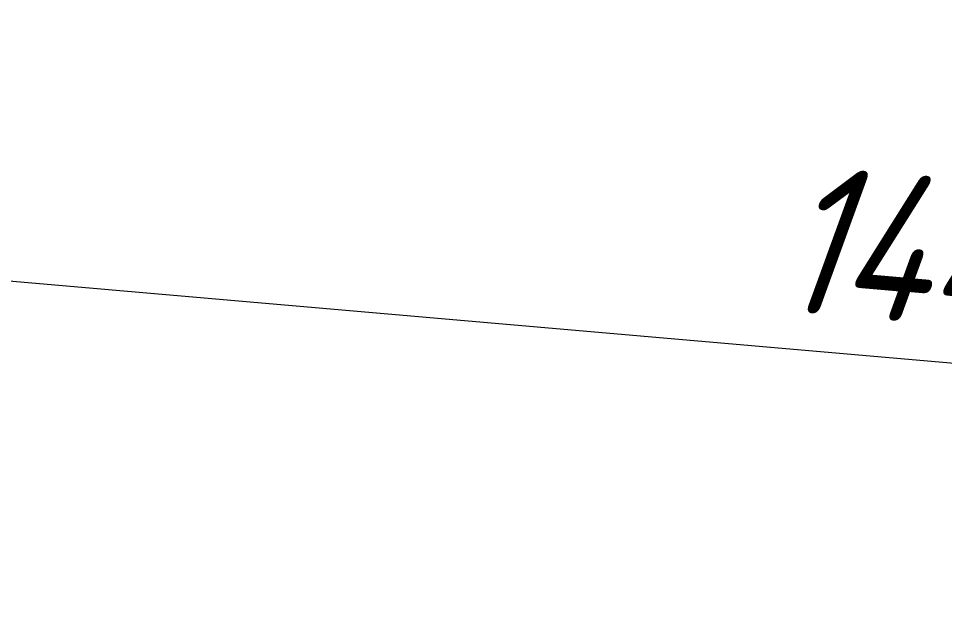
# Model space of a CAD drawing. Header units: millimetres. Extents: x 263685 to 14136308, y -2404013 to 2433772.
# Drawn here: x 8013404 to 8016554, y -586638 to -584604 of the extents above; entities that cross this region are included whole.
import ezdxf
from ezdxf import colors
from ezdxf.entities.mleader import LeaderData, LeaderLine
from ezdxf.math import Vec2, Vec3

# ---------------------------------------------------------------- set-up
doc = ezdxf.new("R2010")
doc.units = ezdxf.units.MM
doc.linetypes.add('осевая', pattern=[2, 1.25, -0.25, 0.25, -0.25])
doc.linetypes.add('осеваяX2', pattern=[4, 2.5, -0.5, 0.5, -0.5])
for name, color, linetype, lineweight in [('Выноски', 3, 'Continuous', 15), ('ИС_Мвн', 3, 'Continuous', 18), ('ИС_Ось', 3, 'осевая', 18), ('ИС_РЗМ', 3, 'Continuous', 18), ('МДП_Ось', 1, 'осеваяX2', 30)]:
    doc.layers.add(name, color=color, linetype=linetype, lineweight=lineweight)
doc.styles.add('0', font='isocpeur.ttf', dxfattribs={"width": 0.8, "oblique": 15})
doc.styles.add('ISOCPEUR', font='isocpeur.ttf', dxfattribs={"width": 0.8, "oblique": 15, "height": 2.5})
doc.dimstyles.new('М200', dxfattribs={"dimscale": 200, "dimtxt": 2.5, "dimasz": 2, "dimexe": 1, "dimexo": 1, "dimgap": 0.8, "dimtad": 1, "dimdec": 0, "dimzin": 0, "dimdsep": 46, "dimtxsty": '0', "dimblk": 'OBLIQUE', "dimcen": 0.09, "dimdle": 1, "dimclrd": 256, "dimclre": 256, "dimclrt": 256, "dimadec": 4, "dimazin": 0, "dimtfac": 1, "dimtdec": 0, "dimtmove": 1, "dimatfit": 2, "dimfxl": 1, "dimtolj": 1, "dimtzin": 0, "dimlwd": -1, "dimarcsym": 0})

# ---------------------------------------------------------------- blocks, each defined once
blk = doc.blocks.new('_None')
blk = doc.blocks.new('_OBLIQUE')
at = {"color": 0, "linetype": 'ByBlock', "lineweight": -2}
blk.add_line((0.5000000000000001, 0.4999999999999999), (-0.5000000000000001, -0.4999999999999999), dxfattribs=at)
blk = doc.blocks.new('*D1676')
at = {"layer": 'Defpoints', "color": 0, "transparency": 16777216}
for p in [(134661.5236054165, -1381.44420373498), (149007.3761599932, -2629.047699311966), (148846.3831463249, -4480.262483969462)]:
    blk.add_point(p, dxfattribs=at)
at = {"layer": 'ИС_РЗМ', "transparency": 16777216}
for p, q in [((134644.1957790891, -1580.692155881963), (134483.2027654207, -3431.906940539448)), ((148990.0483336658, -2828.295651458962), (148829.0553199975, -4679.510436116447)), ((134301.2826396012, -3215.331162065002), (149045.6310984719, -4497.590310296933))]:
    blk.add_line(p, q, dxfattribs=at)
at = {"layer": 'ИС_РЗМ', "transparency": 16777216, "xscale": 400, "yscale": 400, "zscale": 400}
for p, rotation in [((134500.5305917482, -3232.658988392468), 175.0297120293991), ((148846.3831463249, -4480.262483969467), 355.0297120293991)]:
    blk.add_blockref('_OBLIQUE', p, dxfattribs=dict(at, rotation=rotation))
at = {"layer": 'ИС_РЗМ', "transparency": 16777216, "insert": (141705.9465434006, -3482.870825905382), "char_height": 500, "attachment_point": 5, "rotation": 355.0297120293991, "style": '0'}
blk.add_mtext('\\A1;14400', dxfattribs=at)
blk = doc.blocks.new('План Узловая')
at = {"layer": 'Выноски'}
ml = blk.add_multileader_mtext('Standard', dxfattribs=at)
ml.set_content('Габарит приближения ОАО "РЖД"', color=256, style='ISOCPEUR')
ml.set_leader_properties(color=256)
ml.set_arrow_properties(name='NONE')
ml.build(insert=Vec2(0, 0))
ml.multileader.update_dxf_attribs({"text_left_attachment_type": 6, "text_right_attachment_type": 6, "dogleg_length": 2, "arrow_head_size": 300, "scale": 200})
ctx = ml.context
ctx.base_point, ctx.scale, ctx.char_height, ctx.arrow_head_size, ctx.landing_gap_size, ctx.plane_origin, ctx.plane_x_axis, ctx.plane_y_axis = Vec3(101662.7441057431, -4562.479831993582), 200, 500, 300, 125, Vec3(97940.96292948723, -283.7268282175064), Vec3(1, 2.842170943040402e-15), Vec3(-2.842170943040402e-15, 1)
ctx.left_attachment, ctx.right_attachment = 6, 6
notes = []
notes.append((ctx, [(1, (1, 1, 0), (107586.7187019587, -4562.47983199358), (-1, -2.842170943040401e-16), 100, [(0, [(108264.5783550739, -4193.935423493385)], 0, [])])]))
ctx.mtext.insert, ctx.mtext.text_direction, ctx.mtext.rotation, ctx.mtext.width, ctx.mtext.flow_direction = Vec3(101787.7441056967, -3962.479832291603), Vec3(1, 2.842170943040402e-15), 2.842170943040402e-15, 5939.542017434016, 5
ctx.mtext.has_bg_fill, ctx.mtext.bg_color, ctx.mtext.bg_scale_factor, ctx.mtext.bg_transparency, ctx.mtext.use_window_bg_color = 1, -1023410167, 1.5, 0, 1
for ctx, leaders in notes:
    for number, flags, end, landing, length, lines in leaders:
        leader = LeaderData()
        leader.index, (leader.has_last_leader_line, leader.has_dogleg_vector, leader.attachment_direction) = number, flags
        leader.last_leader_point, leader.dogleg_vector, leader.dogleg_length = Vec3(end), Vec3(landing), length
        for number, points, colour, breaks in lines:
            line = LeaderLine()
            line.index, line.vertices, line.color, line.breaks = number, Vec3.list(points), colors.encode_raw_color(colour), breaks
            leader.lines.append(line)
        ctx.leaders.append(leader)
ml = blk.add_multileader_mtext('Standard', dxfattribs=at)
ml.set_content('Габарит приближения ОАО "РЖД"', color=256, style='ISOCPEUR')
ml.set_leader_properties(color=256)
ml.set_arrow_properties(name='NONE')
ml.build(insert=Vec2(0, 0))
ml.multileader.update_dxf_attribs({"text_left_attachment_type": 6, "text_right_attachment_type": 6, "dogleg_length": 2, "arrow_head_size": 300, "scale": 200})
ctx = ml.context
ctx.base_point, ctx.scale, ctx.char_height, ctx.arrow_head_size, ctx.landing_gap_size, ctx.plane_origin, ctx.plane_x_axis, ctx.plane_y_axis = Vec3(116274.3043072224, -4196.51312571764), 200, 500, 300, 125, Vec3(112552.5231311321, 82.23987817764282), Vec3(1, 2.842170943040402e-15), Vec3(-2.842170943040402e-15, 1)
ctx.left_attachment, ctx.right_attachment = 6, 6
notes = []
notes.append((ctx, [(0, (1, 1, 0), (116174.3043072224, -4196.51312571764), (1, 1.98951966012828e-15), 100.0000000000001, [(0, [(115155.0561289787, -4578.787423610687)], 0, [])])]))
ctx.mtext.insert, ctx.mtext.text_direction, ctx.mtext.rotation, ctx.mtext.width, ctx.mtext.flow_direction = Vec3(116399.3043072224, -3596.513125538826), Vec3(1, 2.842170943040402e-15), 2.842170943040402e-15, 5939.542017434016, 5
ctx.mtext.has_bg_fill, ctx.mtext.bg_color, ctx.mtext.bg_scale_factor, ctx.mtext.bg_transparency, ctx.mtext.use_window_bg_color = 1, -1023410167, 1.5, 0, 1
for ctx, leaders in notes:
    for number, flags, end, landing, length, lines in leaders:
        leader = LeaderData()
        leader.index, (leader.has_last_leader_line, leader.has_dogleg_vector, leader.attachment_direction) = number, flags
        leader.last_leader_point, leader.dogleg_vector, leader.dogleg_length = Vec3(end), Vec3(landing), length
        for number, points, colour, breaks in lines:
            line = LeaderLine()
            line.index, line.vertices, line.color, line.breaks = number, Vec3.list(points), colors.encode_raw_color(colour), breaks
            leader.lines.append(line)
        ctx.leaders.append(leader)
ml = blk.add_multileader_mtext('Standard', dxfattribs=at)
ml.set_content('Ось опоры №3\\PПК 1+97,65', color=256, style='ISOCPEUR')
ml.set_leader_properties(color=256)
ml.set_arrow_properties(name='NONE')
ml.build(insert=Vec2(0, 0))
ml.multileader.update_dxf_attribs({"text_left_attachment_type": 6, "text_right_attachment_type": 6, "dogleg_length": 2, "arrow_head_size": 300, "scale": 200})
ctx = ml.context
ctx.base_point, ctx.scale, ctx.char_height, ctx.arrow_head_size, ctx.landing_gap_size, ctx.plane_origin, ctx.plane_x_axis, ctx.plane_y_axis = Vec3(63331.346092913, -4633.585984528066), 200, 500, 300, 125, Vec3(58718.4761068821, 1285.659215271473), Vec3(1, 2.842170943040402e-15), Vec3(-2.842170943040402e-15, 1)
ctx.left_attachment, ctx.right_attachment = 6, 6
notes = []
notes.append((ctx, [(1, (1, 1, 0), (67389.29528534412, -4633.585984528065), (-1, -2.842170943040401e-16), 100, [(0, [(68497.43448901176, -3749.276166558266)], 0, [])])]))
ctx.mtext.insert, ctx.mtext.text_direction, ctx.mtext.rotation, ctx.mtext.width, ctx.mtext.flow_direction = Vec3(63590.32068872452, -4033.585984230042), Vec3(1, 2.842170943040402e-15), 2.842170943040402e-15, 4212.965269783731, 5
ctx.mtext.has_bg_fill, ctx.mtext.bg_color, ctx.mtext.bg_scale_factor, ctx.mtext.bg_transparency, ctx.mtext.use_window_bg_color = 1, -1023410167, 1.5, 0, 1
for ctx, leaders in notes:
    for number, flags, end, landing, length, lines in leaders:
        leader = LeaderData()
        leader.index, (leader.has_last_leader_line, leader.has_dogleg_vector, leader.attachment_direction) = number, flags
        leader.last_leader_point, leader.dogleg_vector, leader.dogleg_length = Vec3(end), Vec3(landing), length
        for number, points, colour, breaks in lines:
            line = LeaderLine()
            line.index, line.vertices, line.color, line.breaks = number, Vec3.list(points), colors.encode_raw_color(colour), breaks
            leader.lines.append(line)
        ctx.leaders.append(leader)
ml = blk.add_multileader_mtext('Standard', dxfattribs=at)
ml.set_content('Ось опоры №4\\PПК 2+30,72', color=256, style='ISOCPEUR')
ml.set_leader_properties(color=256)
ml.set_arrow_properties(name='NONE')
ml.build(insert=Vec2(0, 0))
ml.multileader.update_dxf_attribs({"text_left_attachment_type": 6, "text_right_attachment_type": 6, "dogleg_length": 2, "arrow_head_size": 300, "scale": 200})
ctx = ml.context
ctx.base_point, ctx.scale, ctx.char_height, ctx.arrow_head_size, ctx.landing_gap_size, ctx.plane_origin, ctx.plane_x_axis, ctx.plane_y_axis = Vec3(96372.75863680587, -3917.326990127564), 200, 500, 300, 125, Vec3(91542.78431558609, 2012.630561709404), Vec3(1, 2.842170943040402e-15), Vec3(-2.842170943040402e-15, 1)
ctx.left_attachment, ctx.right_attachment = 6, 6
notes = []
notes.append((ctx, [(1, (1, 1, 0), (100470.707829237, -3917.326990127563), (-1, -2.842170943040401e-16), 100, [(0, [(101420.9420717955, -2988.186381816864)], 0, [])])]))
ctx.mtext.insert, ctx.mtext.text_direction, ctx.mtext.rotation, ctx.mtext.width, ctx.mtext.flow_direction = Vec3(96631.73323309422, -3317.326990067959), Vec3(1, 2.842170943040402e-15), 2.842170943040402e-15, 4212.965269783731, 5
ctx.mtext.has_bg_fill, ctx.mtext.bg_color, ctx.mtext.bg_scale_factor, ctx.mtext.bg_transparency, ctx.mtext.use_window_bg_color = 1, -1023410167, 1.5, 0, 1
for ctx, leaders in notes:
    for number, flags, end, landing, length, lines in leaders:
        leader = LeaderData()
        leader.index, (leader.has_last_leader_line, leader.has_dogleg_vector, leader.attachment_direction) = number, flags
        leader.last_leader_point, leader.dogleg_vector, leader.dogleg_length = Vec3(end), Vec3(landing), length
        for number, points, colour, breaks in lines:
            line = LeaderLine()
            line.index, line.vertices, line.color, line.breaks = number, Vec3.list(points), colors.encode_raw_color(colour), breaks
            leader.lines.append(line)
        ctx.leaders.append(leader)
ml = blk.add_multileader_mtext('Standard', dxfattribs=at)
ml.set_content('Ось опоры №5\\PПК 2+63,80', color=256, style='ISOCPEUR')
ml.set_leader_properties(color=256)
ml.set_arrow_properties(name='NONE')
ml.build(insert=Vec2(0, 0))
ml.multileader.update_dxf_attribs({"text_left_attachment_type": 6, "text_right_attachment_type": 6, "dogleg_length": 2, "arrow_head_size": 300, "scale": 200})
ctx = ml.context
ctx.base_point, ctx.scale, ctx.char_height, ctx.arrow_head_size, ctx.landing_gap_size, ctx.plane_origin, ctx.plane_x_axis, ctx.plane_y_axis = Vec3(129414.941320989, -5313.053450286389), 200, 500, 300, 125, Vec3(124802.0713353157, 606.1917487382889), Vec3(1, 2.842170943040402e-15), Vec3(-2.842170943040402e-15, 1)
ctx.left_attachment, ctx.right_attachment = 6, 6
notes = []
notes.append((ctx, [(1, (1, 1, 0), (133472.8905134201, -5313.053450286388), (-1, -2.842170943040401e-16), 100, [(0, [(134480.8796290159, -4508.664734661579)], 0, [])])]))
ctx.mtext.insert, ctx.mtext.text_direction, ctx.mtext.rotation, ctx.mtext.width, ctx.mtext.flow_direction = Vec3(129673.9159172773, -4713.053450584412), Vec3(1, 2.842170943040402e-15), 2.842170943040402e-15, 4212.965269783731, 5
ctx.mtext.has_bg_fill, ctx.mtext.bg_color, ctx.mtext.bg_scale_factor, ctx.mtext.bg_transparency, ctx.mtext.use_window_bg_color = 1, -1023410167, 1.5, 0, 1
for ctx, leaders in notes:
    for number, flags, end, landing, length, lines in leaders:
        leader = LeaderData()
        leader.index, (leader.has_last_leader_line, leader.has_dogleg_vector, leader.attachment_direction) = number, flags
        leader.last_leader_point, leader.dogleg_vector, leader.dogleg_length = Vec3(end), Vec3(landing), length
        for number, points, colour, breaks in lines:
            line = LeaderLine()
            line.index, line.vertices, line.color, line.breaks = number, Vec3.list(points), colors.encode_raw_color(colour), breaks
            leader.lines.append(line)
        ctx.leaders.append(leader)
at = {"layer": 'ИС_РЗМ'}
dim = blk.add_aligned_dim(p1=(134661.5236054165, -1381.44420373498), p2=(149007.3761599932, -2629.047699311981), distance=-1858.2020690399759, dimstyle='М200', dxfattribs=at)
dim.commit()
dim.dimension.update_dxf_attribs({"geometry": '*D1676', "text_midpoint": (141705.9465434006, -3482.870825905367)})
at = {"layer": 'ИС_Мвн'}
ml = blk.add_multileader_mtext('Standard', dxfattribs=at)
ml.set_content('\\pxsm0.8;Ось опоры №5', color=256, style='0')
ml.set_leader_properties(color=256)
ml.build(insert=Vec2(0, 0))
ml.multileader.update_dxf_attribs({"text_left_attachment_type": 6, "text_right_attachment_type": 6, "dogleg_length": 0.5, "arrow_head_size": 0, "scale": 200})
ctx = ml.context
ctx.base_point, ctx.scale, ctx.char_height, ctx.arrow_head_size, ctx.landing_gap_size, ctx.plane_origin, ctx.plane_x_axis, ctx.plane_y_axis = Vec3(136668.5916286089, -5459.910937154355), 200, 500, 0, 200, Vec3(134819.6256202537, -4274.636102960212), Vec3(0.9999397246927637, 0.01097938893382083), Vec3(-0.01097938893382083, 0.9999397246927637)
ctx.left_attachment, ctx.right_attachment = 6, 6
notes = []
notes.append((ctx, [(0, (1, 1, 0), (136568.5976561396, -5461.008876047737), (0.9999397246927636, 0.01097938893382071), 100.0000000000001, [(0, [(134470.8262225034, -4326.344499750296)], 0, [])])]))
ctx.mtext.insert, ctx.mtext.text_direction, ctx.mtext.rotation, ctx.mtext.flow_direction = Vec3(136861.4429707405, -4807.754238317255), Vec3(0.9999397246927637, 0.01097938893382083), 0.01097960953448664, 5
ctx.mtext.has_bg_fill, ctx.mtext.bg_color, ctx.mtext.bg_scale_factor, ctx.mtext.bg_transparency, ctx.mtext.use_window_bg_color = 1, -1027028792, 1.5, 0, 1
for ctx, leaders in notes:
    for number, flags, end, landing, length, lines in leaders:
        leader = LeaderData()
        leader.index, (leader.has_last_leader_line, leader.has_dogleg_vector, leader.attachment_direction) = number, flags
        leader.last_leader_point, leader.dogleg_vector, leader.dogleg_length = Vec3(end), Vec3(landing), length
        for number, points, colour, breaks in lines:
            line = LeaderLine()
            line.index, line.vertices, line.color, line.breaks = number, Vec3.list(points), colors.encode_raw_color(colour), breaks
            leader.lines.append(line)
        ctx.leaders.append(leader)

msp = doc.modelspace()

# ---------------------------------------------------------------- linework, layer by layer
at = {"layer": 'МДП_Ось', "ltscale": 2, "flags": 128}
msp.add_lwpolyline([(7745001.622699816, -606987.3469548997), (7877975.671842371, -587702.7335560843, -0.06236864998936663), (8025524.211227013, -584833.2387762343), (8060311.475020278, -588503.9777840906, -0.0006835939129815154), (8064647.963750044, -588965.5561574565, -0.002050784183666228), (8068945.643088955, -589446.7901154931, -0.003417982021346858), (8073204.399857371, -589970.8896179863, -0.004785192664712039), (8077420.644997051, -590560.1262297122, -0.006152421236038395), (8081589.752520454, -591236.0556705497, -0.007519673090428431), (8085705.731220321, -592019.4194436958, -0.008886952884495635), (8089760.919793394, -592930.0107675658, -0.01025426574051334), (8093745.70991659, -593986.4974771752, -0.1601430922746664), (8142194.979459252, -626971.5817866789, -0.01025426574051415), (8144637.041831215, -630289.4051171495, -0.008886952884495121), (8146970.882747749, -633728.4336899827, -0.007519673090428205), (8149208.639948982, -637270.6621142833, -0.006152421236037823), (8151365.919931679, -640901.7062184649, -0.004785192664712769), (8153459.823713378, -644608.3880003749, -0.00341798202134681), (8155508.710338524, -648378.5011396599, -0.002050784183666321), (8157531.985006155, -652200.5416261018, -0.0006835937965662914), (8159549.905348123, -656063.4096177267), (8172520.91966569, -680948.8287192169, 0.0006835937965662252), (8174553.117740954, -684839.0214153061, 0.002050784183666108), (8176623.59852187, -688750.2359926797, 0.003417982021346811), (8178752.782435458, -692668.1024814572, 0.004785192664712574), (8180962.479983674, -696579.7653368373, 0.006152421236038173), (8183274.365135632, -700471.0344437187, 0.007519673090428224), (8185709.706786371, -704326.0265821889, 0.00888695288449564), (8188289.053534934, -708126.8199892087, 0.0102542657405136), (8191031.862540027, -711853.1321932863, 0.2138723582029365), (8267493.159041332, -753023.1565758577, 0.01025426574051386), (8272116.728784582, -753261.7887793385, 0.008886952884493567), (8276709.695529633, -753322.7527808128, 0.007519673090428079), (8281268.633540709, -753233.6600732633, 0.00615242123603774), (8285789.893270246, -753021.5313026065, 0.004785192664712645), (8290271.923544791, -752712.866213354, 0.003417982021346183), (8294714.809639372, -752333.570654759, 0.00205078418366582), (8299119.826125621, -751908.9297692239, 0.0006835938547737791), (8303489.006009336, -751463.6145561301), (8316855.875787281, -750088.9270818072)], format="xyb", dxfattribs=at)

# ---------------------------------------------------------------- next in the draw order: block references
at = {"layer": 'ИС_Ось', "color": 4, "ltscale": 0.05}
msp.add_blockref('План Узловая', (7874968.788125941, -581924.4700561167), dxfattribs=at)

doc.saveas('drawing.dxf')
